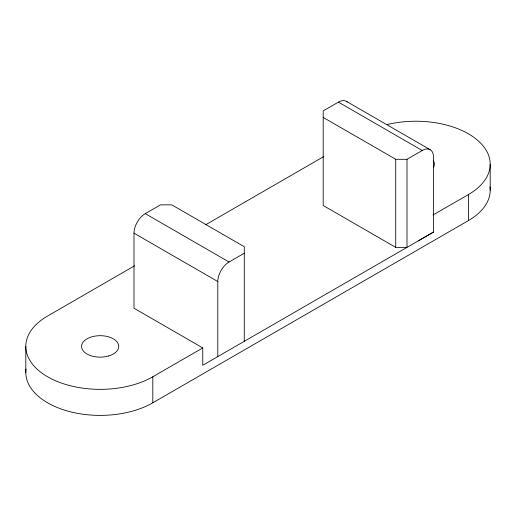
<?xml version="1.0" encoding="UTF-8"?>
<svg xmlns="http://www.w3.org/2000/svg" width="516" height="516" viewBox="0 0 516 516"><rect width="100%" height="100%" fill="white"/><g stroke="black" fill="none" stroke-linecap="round" stroke-linejoin="round"><path stroke-width="0.77" d="M422.211 150.504L406.989 159.289L406.989 247.37L395.72 247.37L323.197 205.503L323.197 110.914L338.412 102.123L422.211 150.504A15.944 9.204 -60 0 1 433.485 157.012L433.485 232.077L202.762 365.283L202.762 347.926L133.999 308.226L133.999 233.161A15.944 9.204 -60 0 1 145.273 213.637L160.489 204.852L171.764 204.852L244.287 246.719L244.287 341.308M134.676 265.746L47.588 316.024A74.401 42.951 0 0 0 47.588 376.77A74.401 42.951 0 0 0 152.807 376.77L202.762 347.926M205.742 224.718L323.48 156.741M217.791 356.608L217.791 281.543A15.944 9.204 -60 0 1 229.065 262.012L244.287 253.227M433.021 214.985L468.412 194.558A74.401 42.951 0 0 0 477.661 140.32A74.401 42.951 0 0 0 387.329 124.498M418.45 240.753L433.485 232.077M26.032 369.063A74.401 42.951 0 0 0 69.047 411.439A74.401 42.951 0 0 0 152.807 402.803L468.412 220.59A74.401 42.951 0 0 0 489.968 186.85M323.197 117.422L395.72 159.289L406.989 159.289M346.384 101.336L430.183 149.717M145.273 213.637L229.065 262.012M133.999 233.161L217.791 281.543M490.2 164.185L490.2 190.217M468.412 194.558L468.412 220.59M395.72 159.289L395.72 247.37M152.807 376.77L152.807 402.803M25.8 346.397L25.8 372.429M433.492 160.869A18.602 10.739 0 0 1 433.492 167.5M338.412 102.123A15.944 9.204 -60 0 1 347.358 102.058M108.605 355.988L105.909 356.633A18.602 10.739 0 0 1 87.011 354.015L85.114 352.731A18.602 10.739 0 0 1 94.415 336.206L97.253 335.813A18.602 10.739 0 0 1 111.095 337.728L113.314 338.825A18.602 10.739 0 0 1 108.605 355.988"/></g></svg>
